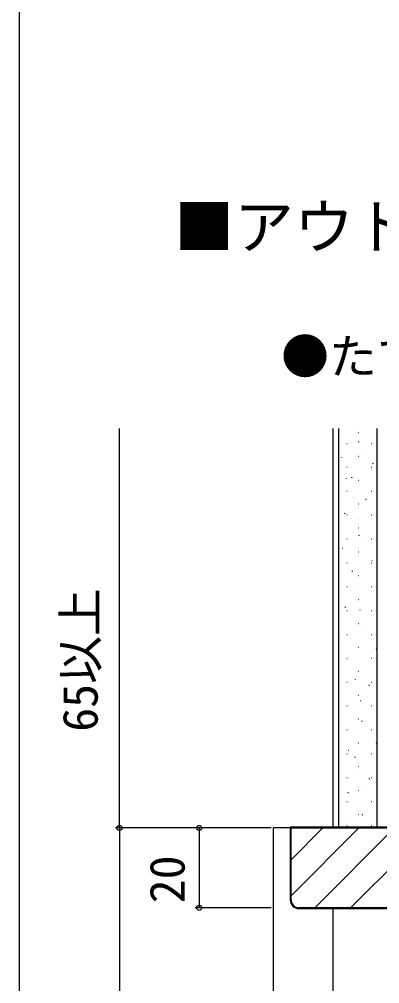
# Model space of a CAD drawing. Units: millimetres, scale not verified. Extents: x -525 to 525, y -783 to 780.
# Drawn here: x -525 to -434.7, y -258.9 to -17.4 of the extents above; entities that cross this region are included whole.
import ezdxf
from ezdxf.enums import TextEntityAlignment as Align

# ---------------------------------------------------------------- set-up
doc = ezdxf.new("R2010")
doc.units = ezdxf.units.MM
doc.header["$LTSCALE"] = 4
for name, color, linetype in [('0-1_USER1', 3, 'Continuous'), ('0-3_YKK_12', 2, 'Continuous'), ('0-5_YKK_D', 6, 'Continuous'), ('0-6_YKK_ZWAK', 7, 'Continuous'), ('0-7_YSS_K', 3, 'Continuous'), ('0-8_YSS_KE', 3, 'Continuous')]:
    doc.layers.add(name, color=color, linetype=linetype)
doc.styles.add('ＭＳ ゴシック', font='')
doc.styles.get('ＭＳ ゴシック').set_extended_font_data('MS Gothic')

msp = doc.modelspace()

# ---------------------------------------------------------------- linework, layer by layer
at = {"layer": '0-3_YKK_12'}
for p, q in [((-461.376, -219.886), (-461.376, -411.391)), ((-456.876, -219.886), (-461.376, -219.886))]:
    msp.add_line(p, q, dxfattribs=at)
at = {"layer": '0-5_YKK_D'}
for p, q in [((-499.907, -219.886), (-499.907, -119.886)), ((-461.907, -219.886), (-500.907, -219.886)), ((-461.907, -219.886), (-500.907, -219.886)), ((-499.907, -219.886), (-499.907, -619.891)), ((-461.907, -219.886), (-480.907, -219.886)), ((-479.907, -219.886), (-479.907, -239.886)), ((-461.907, -239.886), (-480.907, -239.886))]:
    msp.add_line(p, q, dxfattribs=at)
for centre in [(-499.907, -219.886), (-499.907, -219.886), (-479.907, -219.886), (-479.907, -239.886)]:
    msp.add_circle(centre, 0.637, dxfattribs=at)
at = {"layer": '0-6_YKK_ZWAK'}
msp.add_line((-525, 746.6), (-525, -783.4), dxfattribs=at)
at = {"layer": '0-7_YSS_K'}
for p, q in [((-446.407, -119.886), (-446.407, -219.886)), ((-444.907, -219.886), (-444.907, -119.886)), ((-439.908, -119.96), (-439.889, -119.953)), ((-435.407, -119.886), (-435.407, -219.886)), ((-440.058, -120.816), (-439.958, -120.816)), ((-439.955, -123.181), (-439.789, -123.07)), ((-442.908, -123.566), (-442.808, -123.566)), ((-438.71, -125.218), (-438.691, -125.211)), ((-436.828, -123.566), (-436.728, -123.566)), ((-444.196, -127.16), (-444.177, -127.154)), ((-440.058, -126.796), (-439.958, -126.796)), ((-442.908, -129.546), (-442.808, -129.546)), ((-436.828, -129.546), (-436.728, -129.546)), ((-436.758, -130.208), (-436.739, -130.202)), ((-436.346, -128.627), (-436.179, -128.517)), ((-442.998, -132.418), (-442.98, -132.411)), ((-441.724, -132.187), (-441.557, -132.077)), ((-440.058, -132.776), (-439.958, -132.776)), ((-442.908, -135.526), (-442.808, -135.526)), ((-441.047, -137.409), (-441.028, -137.402)), ((-438.115, -137.634), (-437.948, -137.523)), ((-436.828, -135.526), (-436.728, -135.526)), ((-435.466, -135.433), (-435.447, -135.426)), ((-440.058, -138.756), (-439.958, -138.756)), ((-443.493, -141.194), (-443.326, -141.083)), ((-442.908, -141.506), (-442.808, -141.506)), ((-436.828, -141.506), (-436.728, -141.506)), ((-440.058, -144.736), (-439.958, -144.736)), ((-439.755, -142.633), (-439.736, -142.626)), ((-439.883, -146.64), (-439.717, -146.53)), ((-442.908, -147.486), (-442.808, -147.486)), ((-438.557, -147.891), (-438.538, -147.884)), ((-436.828, -147.486), (-436.728, -147.486)), ((-444.043, -149.834), (-444.024, -149.827)), ((-440.058, -150.716), (-439.958, -150.716)), ((-442.908, -153.466), (-442.808, -153.466)), ((-436.828, -153.466), (-436.728, -153.466)), ((-436.605, -152.882), (-436.586, -152.875)), ((-442.845, -155.091), (-442.826, -155.085)), ((-441.652, -155.646), (-441.485, -155.536)), ((-440.058, -156.696), (-439.958, -156.696)), ((-442.908, -159.446), (-442.808, -159.446)), ((-440.893, -160.082), (-440.874, -160.075)), ((-436.828, -159.446), (-436.728, -159.446)), ((-440.058, -162.676), (-439.958, -162.676)), ((-443.421, -164.653), (-443.254, -164.542)), ((-442.908, -165.426), (-442.808, -165.426)), ((-439.601, -165.306), (-439.582, -165.3)), ((-436.828, -165.426), (-436.728, -165.426)), ((-440.058, -168.656), (-439.958, -168.656)), ((-442.908, -171.406), (-442.808, -171.406)), ((-438.403, -170.564), (-438.385, -170.558)), ((-436.828, -171.406), (-436.728, -171.406)), ((-443.89, -172.507), (-443.871, -172.5)), ((-440.058, -174.636), (-439.958, -174.636)), ((-436.452, -175.555), (-436.433, -175.548)), ((-435.585, -175.137), (-435.418, -175.027)), ((-442.908, -177.386), (-442.808, -177.386)), ((-442.692, -177.765), (-442.673, -177.758)), ((-436.828, -177.386), (-436.728, -177.386)), ((-440.058, -180.616), (-439.958, -180.616)), ((-442.908, -183.366), (-442.808, -183.366)), ((-440.74, -182.755), (-440.721, -182.749)), ((-436.828, -183.366), (-436.728, -183.366)), ((-437.354, -184.143), (-437.187, -184.033)), ((-440.058, -186.596), (-439.958, -186.596)), ((-439.448, -187.98), (-439.429, -187.973)), ((-442.908, -189.346), (-442.808, -189.346)), ((-436.828, -189.346), (-436.728, -189.346)), ((-440.058, -192.576), (-439.958, -192.576)), ((-439.122, -193.15), (-438.956, -193.039)), ((-443.736, -195.18), (-443.717, -195.174)), ((-442.908, -195.326), (-442.808, -195.326)), ((-438.25, -193.238), (-438.231, -193.231)), ((-436.828, -195.326), (-436.728, -195.326)), ((-442.539, -200.438), (-442.52, -200.431)), ((-440.058, -198.556), (-439.958, -198.556)), ((-436.298, -198.228), (-436.279, -198.222)), ((-435.513, -198.596), (-435.407, -198.527)), ((-442.908, -201.306), (-442.808, -201.306)), ((-440.891, -202.156), (-440.725, -202.046)), ((-436.828, -201.306), (-436.728, -201.306)), ((-440.058, -204.536), (-439.958, -204.536)), ((-442.908, -207.286), (-442.808, -207.286)), ((-440.587, -205.429), (-440.568, -205.422)), ((-437.282, -207.603), (-437.115, -207.492)), ((-436.828, -207.286), (-436.728, -207.286)), ((-442.66, -211.163), (-442.493, -211.052)), ((-440.058, -210.516), (-439.958, -210.516)), ((-439.295, -210.653), (-439.276, -210.646)), ((-444.875, -212.629), (-444.856, -212.623)), ((-442.908, -213.266), (-442.808, -213.266)), ((-436.828, -213.266), (-436.728, -213.266)), ((-440.058, -216.496), (-439.958, -216.496)), ((-439.05, -216.609), (-438.884, -216.499)), ((-438.097, -215.911), (-438.078, -215.904)), ((-443.583, -217.854), (-443.564, -217.847)), ((-442.908, -219.246), (-442.808, -219.246)), ((-436.828, -219.246), (-436.728, -219.246)), ((-456.876, -227.878), (-448.884, -219.886)), ((-456.876, -236.858), (-439.904, -219.886)), ((-450.923, -239.886), (-430.923, -219.886)), ((-441.943, -239.886), (-421.943, -219.886)), ((-446.407, -239.886), (-446.407, -411.391))]:
    msp.add_line(p, q, dxfattribs=at)
msp.add_lwpolyline([(-446.407, -219.886), (-316.407, -219.886), (-331.907, -219.886)], dxfattribs=at)
at = {"layer": '0-8_YSS_KE'}
for p, q in [((-307.876, -239.886), (-454.876, -239.886)), ((-454.876, -240.086), (-307.876, -240.086))]:
    msp.add_line(p, q, dxfattribs=at)
for points in [[(-432.076, -219.686), (-457.076, -219.686), (-457.076, -237.886)], [(-456.876, -237.886), (-456.876, -219.886), (-305.876, -219.886), (-305.876, -237.886)]]:
    msp.add_lwpolyline(points, dxfattribs=at)
for radius in [2.2, 2]:
    msp.add_arc((-454.876, -237.886), radius, 180, 270, dxfattribs=at)

# ---------------------------------------------------------------- texts
at = {"layer": '0-1_USER1', "style": 'ＭＳ ゴシック'}
for s, height, p in [('■アウトセット引戸\u3000片引き戸（標準）開放枠納まり\u3000土間納まり例（土間×土間）', 11, (-486.153, -78.127)), ('●たて断面図', 8.798, (-459.373, -108.818))]:
    msp.add_text(s, height=height, dxfattribs=at).set_placement(p, align=Align.BOTTOM_LEFT)
at = {"layer": '0-5_YKK_D', "style": 'ＭＳ ゴシック'}
for s, p in [('65以上', (-502.703, -195.795)), ('20', (-480.907, -238.75))]:
    msp.add_text(s, height=8.798, rotation=90, dxfattribs=at).set_placement(p, align=Align.BOTTOM_LEFT)

doc.saveas('drawing.dxf')
